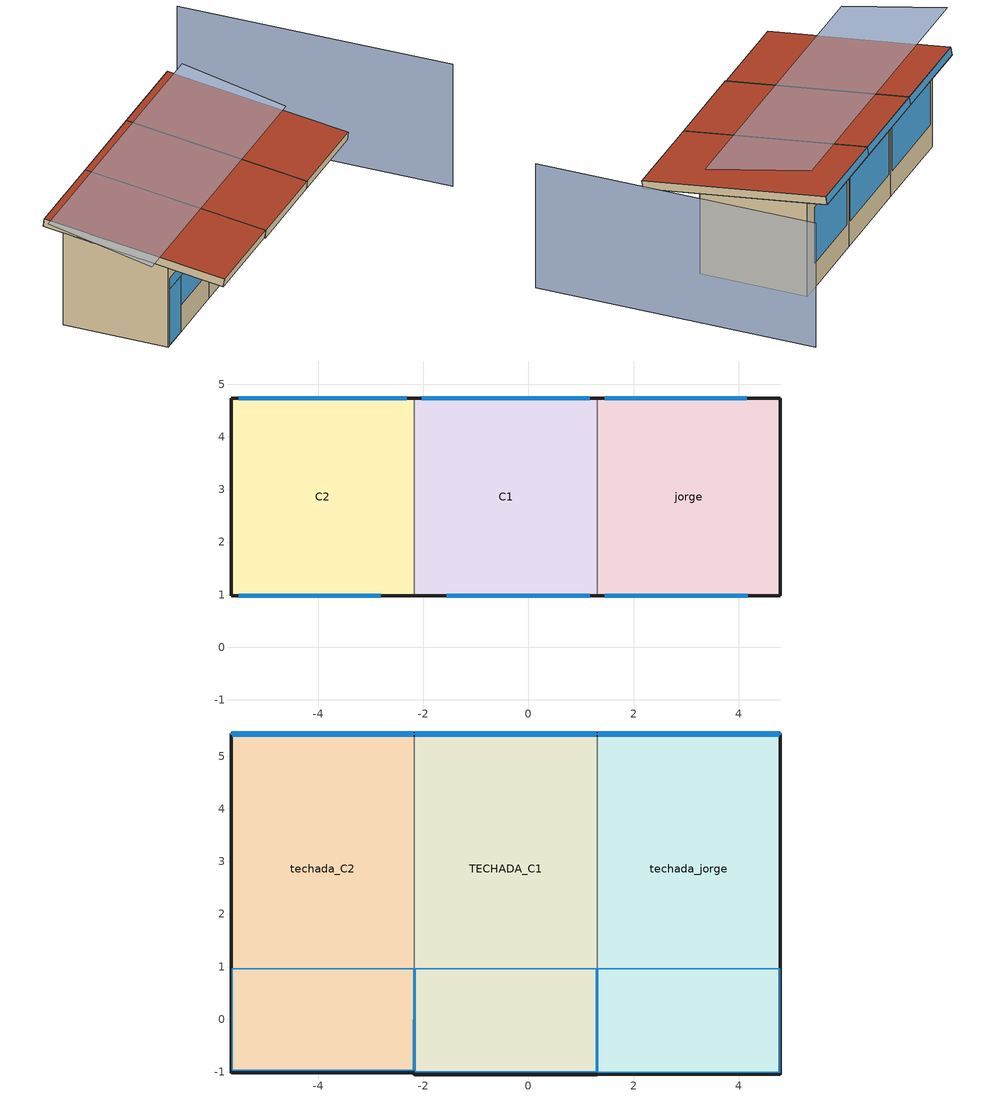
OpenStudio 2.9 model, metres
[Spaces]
jorge
 floor ground: 4.79,4.74 4.79,0.98 1.31,0.98 1.31,4.74 z0
 wall outside: 4.79,4.74 1.31,4.74 z0:3.5; 1.31,0.98 4.79,0.98 z0:3; 4.79,4.74,3.5 4.79,0.98,3 4.79,0.98,0 4.79,4.74,0
 wall to C1: 1.31,4.74,3.5 1.31,4.74,0 1.31,0.98,0 1.31,0.98,3
 window (ASHRAE 189.1-2009 ExtWindow ClimateZone 12): 1.45,0.98 2.35,0.98 z0.02:2.12
 window: 2.37,0.98 4.17,0.98 z1.02:2.12; 1.45,0.98 4.15,0.98 z2.14:2.54; 4.15,4.74 1.45,4.74 z0.9:3
C1
 floor ground: 1.31,4.74 1.31,0.98 -2.17,0.98 -2.17,4.74 z0
 wall outside: -2.17,0.98 1.31,0.98 z0:3; 1.31,4.74 -2.17,4.74 z0:3.5
 wall to C2: -2.17,4.74,3.5 -2.17,4.74,0 -2.17,0.98,0 -2.17,0.98,3
 window (ASHRAE 189.1-2009 ExtWindow ClimateZone 10): 0.27,0.98 1.17,0.98 z0.02:2.12
 window: -1.53,0.98 1.17,0.98 z2.14:2.54; -1.55,0.98 0.25,0.98 z1.02:2.12; 1.17,4.74 -2.03,4.74 z0.9:3
C2
 floor ground: -2.17,4.74 -2.17,0.98 -5.65,0.98 -5.65,4.74 z0
 wall outside: -5.65,0.98 -2.17,0.98 z0:3; -2.17,4.74 -5.65,4.74 z0:3.5; -5.65,4.74,3.5 -5.65,4.74,0 -5.65,0.98,0 -5.65,0.98,3
 window (ASHRAE 189.1-2009 ExtWindow ClimateZone 11): -5.51,0.98 -4.61,0.98 z0.02:2.12
 window: -5.51,0.98 -2.81,0.98 z2.14:2.54; -4.59,0.98 -2.81,0.98 z1.02:2.12; -2.31,4.74 -5.51,4.74 z0.9:3
techada_jorge
 floor to jorge: 4.79,4.74,3.5 4.79,0.98,3 1.31,0.98,3 1.31,4.74,3.5
 floor ground: 4.79,5.44,3.59 4.79,4.74,3.5 1.31,4.74,3.5 1.31,5.44,3.59; 4.79,0.98,3 4.79,-1.02,2.73 1.31,-1.02,2.73 1.31,0.98,3
 wall outside: 4.79,5.4,3.89 4.79,5.44,3.59 1.31,5.44,3.59 1.31,5.4,3.89; 4.79,5.4,3.89 4.79,-1.06,3.03 4.79,-1.02,2.73 4.79,5.44,3.59; 1.31,-1.06,3.03 1.31,-1.02,2.73 4.79,-1.02,2.73 4.79,-1.06,3.03
 wall to TECHADA_C1: 1.31,5.4,3.89 1.31,5.44,3.59 1.31,-1.02,2.73 1.31,-1.06,3.03
 window: 4.77,5.41,3.87 4.77,5.44,3.61 1.33,5.44,3.61 1.33,5.41,3.87
 roof outside: 4.79,-1.06,3.03 4.79,5.4,3.89 1.31,5.4,3.89 1.31,-1.06,3.03
 skylight inside (ASHRAE 189.1-2009 ExtWindow ClimateZone 9): 4.78,0.96,3 4.78,-1,2.74 1.32,-1,2.74 1.32,0.96,3
TECHADA_C1
 floor to C1: 1.31,4.74,3.5 1.31,0.98,3 -2.17,0.98,3 -2.17,4.74,3.5
 floor ground: 1.31,0.98,3 1.31,-1.02,2.73 -2.17,-1.02,2.73 -2.17,0.98,3; 1.31,5.44,3.59 1.31,4.74,3.5 -2.17,4.74,3.5 -2.17,5.44,3.59
 wall outside: 1.31,5.4,3.89 1.31,5.44,3.59 -2.17,5.44,3.59 -2.17,5.4,3.89; -2.17,-1.06,3.03 -2.17,-1.02,2.73 1.31,-1.02,2.73 1.31,-1.06,3.03
 wall to techada_C2: -2.17,5.4,3.89 -2.17,5.44,3.59 -2.17,-0.99,2.74 -2.17,-1.03,3.04
 window: 1.29,5.41,3.87 1.29,5.44,3.61 -2.15,5.44,3.61 -2.15,5.41,3.87
 roof outside: 1.31,-1.06,3.03 1.31,5.4,3.89 -2.17,5.4,3.89 -2.17,-1.06,3.03
 skylight inside (ASHRAE 189.1-2009 ExtWindow ClimateZone 7): 1.29,0.96,3 1.29,-1,2.74 -2.15,-1,2.74 -2.15,0.96,3
techada_C2
 floor to C2: -2.17,4.74,3.5 -2.17,0.98,3 -5.65,0.98,3 -5.65,4.74,3.5
 floor ground: -2.17,5.44,3.59 -2.17,4.74,3.5 -5.65,4.74,3.5 -5.65,5.44,3.59; -2.17,0.98,3 -2.17,-0.99,2.74 -5.65,-0.99,2.74 -5.65,0.98,3
 wall outside: -5.65,5.4,3.89 -5.65,5.44,3.59 -5.65,-0.99,2.74 -5.65,-1.03,3.04; -2.17,5.4,3.89 -2.17,5.44,3.59 -5.65,5.44,3.59 -5.65,5.4,3.89; -5.65,-1.03,3.04 -5.65,-0.99,2.74 -2.17,-0.99,2.74 -2.17,-1.03,3.04
 window: -2.19,5.41,3.87 -2.19,5.44,3.61 -5.63,5.44,3.61 -5.63,5.41,3.87
 roof outside: -2.17,-1.03,3.04 -2.17,5.4,3.89 -5.65,5.4,3.89 -5.65,-1.03,3.04
 skylight inside (ASHRAE 189.1-2009 ExtWindow ClimateZone 8): -2.18,0.96,3 -2.19,-0.97,2.74 -5.63,-0.97,2.74 -5.63,0.96,3
shading: 7.67,-3.57 7.67,6.26 z0:4.64; 4.44,4.73,4.52 4.44,1.02,3.75 -6.94,1.02,3.75 -6.92,4.73,4.52
[Building]
Building 1: Space Type=189.1-2009 - Office - OpenOffice - CZ4-8; Default Construction Set=189.1-2009 - CZ5 - Office
[Site]
Temixco: Latitude {deg}=18.85; Longitude {deg}=-99.14; Time Zone {hr}=-6; Elevation {m}=1280
[ClimateZones]
Climate Zone Institution Name 1=ASHRAE; Climate Zone Document Name 1=ANSI/ASHRAE Standard 169; Climate Zone Document Year 1=2006; Climate Zone Institution Name 2=CEC; Climate Zone Document Name 2=California Climate Zone Descriptions; Climate Zone Document Year 2=1995
[DefaultConstructionSet]
189.1-2009 - CZ5 - Office: Default Exterior Surface Constructions=Default Surface Constructions 13; Default Interior Surface Constructions=Default Surface Constructions 14; Default Ground Contact Surface Constructions=Default Surface Constructions 15; Default Exterior SubSurface Constructions=Default Sub Surface Constructions 9; Default Interior SubSurface Constructions=Default Sub Surface Constructions 10; Interior Partition Construction=Interior Partition
[DefaultSurfaceConstructions]
Name | Floor Construction | Wall Construction | Roof Ceiling Construction
Default Surface Constructions 13 | ExtSlabCarpet 4in ClimateZone 1-8 | ASHRAE 189.1-2009 ExtWall Mass ClimateZone 5 | ASHRAE 189.1-2009 ExtRoof IEAD ClimateZone 2-5
Default Surface Constructions 14 | Interior Floor | Interior Wall | Interior Ceiling
Default Surface Constructions 15 | ExtSlabCarpet 4in ClimateZone 1-8 | ExtSlabCarpet 4in ClimateZone 1-8 | ExtSlabCarpet 4in ClimateZone 1-8
[Construction]
ExtSlabCarpet 4in ClimateZone 1-8: MAT-CC05 4 HW CONCRETE, CP02 CARPET PAD
Interior Floor: F16 Acoustic tile, F05 Ceiling air space resistance, M11 100mm lightweight concrete
Interior Wall: G01a 19mm gypsum board, F04 Wall air space resistance, G01a 19mm gypsum board
Interior Ceiling: M11 100mm lightweight concrete, F05 Ceiling air space resistance, F16 Acoustic tile
Exterior Door: F08 Metal surface, I01 25mm insulation board
Interior Window: Clear 3mm
Interior Door; Interior Partition: G05 25mm wood
ASHRAE 189.1-2009 ExtRoof IEAD ClimateZone 2-5: Roof Membrane, Roof Insulation [21], Metal Decking
ASHRAE 189.1-2009 ExtWindow ClimateZone 4-5: Theoretical Glass [207]
ASHRAE 189.1-2009 ExtWall Mass ClimateZone 5: 1IN Stucco, 8IN Concrete HW, Wall Insulation [40], 1/2IN Gypsum
ASHRAE 189.1-2009 ExtWindow ClimateZone 7; ASHRAE 189.1-2009 ExtWindow ClimateZone 8; ASHRAE 189.1-2009 ExtWindow ClimateZone 9; ASHRAE 189.1-2009 ExtWindow ClimateZone 10; ASHRAE 189.1-2009 ExtWindow ClimateZone 11; ASHRAE 189.1-2009 ExtWindow ClimateZone 12: Theoretical Glass [167]
[Material] Thermal Absorptance=0.9
Name | Roughness | Thickness {m} | Conductivity {W/m-K} | Density {kg/m3} | Specific Heat {J/kg-K} | Solar Absorptance | Visible Absorptance
MAT-CC05 4 HW CONCRETE | Rough | 0.1016 | 1.311 | 2240 | 836.8 | 0.85 | 0.85
1IN Stucco | Smooth | 0.0253 | 0.6918 | 1858 | 837 | 0.92 | 0.92
8IN Concrete HW | MediumRough | 0.2033 | 1.7296 | 2243 | 837 | 0.65 | 0.65
1/2IN Gypsum | Smooth | 0.0127 | 0.16 | 784.9 | 830 | 0.4 | 0.4
Roof Membrane | VeryRough | 0.0095 | 0.16 | 1121.29 | 1460 | 0.7 | 0.7
Metal Decking | MediumSmooth | 0.0015 | 45.006 | 7680 | 418.4 | 0.6 | 0.6
F16 Acoustic tile | MediumSmooth | 0.0191 | 0.06 | 368 | 590 | 0.3 | 0.3
M11 100mm lightweight concrete | MediumRough | 0.1016 | 0.53 | 1280 | 840 | 0.5 | 0.5
G01a 19mm gypsum board | MediumSmooth | 0.019 | 0.16 | 800 | 1090 | 0.4 | 0.4
F08 Metal surface | Smooth | 0.0008 | 45.28 | 7824 | 500 | 0.7 | 0.7
I01 25mm insulation board | MediumRough | 0.0254 | 0.03 | 43 | 1210 | 0.6 | 0.6
G05 25mm wood | MediumSmooth | 0.0254 | 0.15 | 608 | 1630 | 0.5 | 0.5
Roof Insulation [21] | MediumRough | 0.2105 | 0.049 | 265 | 836.8 | 0.7 | 0.7
Wall Insulation [40] | MediumRough | 0.0794 | 0.0432 | 91 | 837 | 0.5 | 0.5
[Material:NoMass]
CP02 CARPET PAD: Roughness=Smooth; Thermal Resistance {m2-K/W}=0.1; Thermal Absorptance=0.9; Solar Absorptance=0.8; Visible Absorptance=0.8
[Material:AirGap]
Name | Thermal Resistance {m2-K/W}
F05 Ceiling air space resistance | 0.18
F04 Wall air space resistance | 0.15
[DefaultSubSurfaceConstructions]
Name | Fixed Window Construction | Operable Window Construction | Door Construction | Tubular Daylight Dome Construction | Tubular Daylight Diffuser Construction
Default Sub Surface Constructions 9 | ASHRAE 189.1-2009 ExtWindow ClimateZone 4-5 | ASHRAE 189.1-2009 ExtWindow ClimateZone 4-5 | Exterior Door | Interior Window | Interior Window
Default Sub Surface Constructions 10 | Interior Window | Interior Window | Interior Door
[WindowMaterial:Glazing] Optical Data Type=SpectralAverage; Thickness {m}=0.003; Back Side Solar Reflectance at Normal Incidence=0; Back Side Visible Reflectance at Normal Incidence=0; Infrared Transmittance at Normal Incidence=0; Dirt Correction Factor for Solar and Visible Transmittance=1; Solar Diffusing=No
Name | Solar Transmittance at Normal Incidence | Front Side Solar Reflectance at Normal Incidence | Visible Transmittance at Normal Incidence | Front Side Visible Reflectance at Normal Incidence | Front Side Infrared Hemispherical Emissivity | Back Side Infrared Hemispherical Emissivity | Conductivity {W/m-K}
Theoretical Glass [167] | 0.2374 | 0.7126 | 0.2512 | 0.6988 | 0.985 | 0.985 | 2.1073
Clear 3mm | 0.837 | 0.075 | 0.898 | 0.081 | 0.84 | 0.84 | 0.9
Theoretical Glass [207] | 0.3311 | 0.6189 | 0.44 | 0.51 | 0.9 | 0.9 | 0.0133
[WindowMaterial:Blind]
Window Material Blind 1: Slat Width {m}=0.025; Slat Separation {m}=0.01875; Front Side Slat Beam Solar Reflectance=0.5; Back Side Slat Beam Solar Reflectance=0.5; Front Side Slat Diffuse Solar Reflectance=0.5; Back Side Slat Diffuse Solar Reflectance=0.5; Slat Beam Visible Transmittance=0
[SpaceType]
189.1-2009 - Office - OpenOffice - CZ4-8: Default Schedule Set=189.1-2009 - Office - OpenOffice - CZ4-8 Schedule Set; Design Specification Outdoor Air Object=189.1-2009 - Office - OpenOffice - CZ4-8 Ventilation; Standards Building Type=Office; Standards Space Type=OpenOffice
[DefaultScheduleSet]
189.1-2009 - Office - OpenOffice - CZ4-8 Schedule Set: Number of People Schedule=Office Work Occ; People Activity Level Schedule=Office Activity; Lighting Schedule=Office Bldg Light; Electric Equipment Schedule=Office Bldg Equip; Infiltration Schedule=Office Infil Quarter On
[DesignSpecification:OutdoorAir]
189.1-2009 - Office - OpenOffice - CZ4-8 Ventilation: Outdoor Air Method=Sum; Outdoor Air Flow per Person {m3/s-person}=0.00943895
[ShadingControl]
Shading Control 1: Shading Type=InteriorBlind; Shading Device Material=Window Material Blind 1
[BuildingStory] Nominal Z Coordinate {m}=0
Name | Nominal Floor to Floor Height {m}
Building Story 1; Building Story 4; Building Story 6 | 3.5
Building Story 2; Building Story 5; Building Story 7 | 0.3
Building Story 3 | 0.6
[Space]
Name | Building Story | Thermal Zone
jorge | Building Story 1 | Thermal Zone: jorge
techada_jorge | Building Story 2 | Thermal Zone: techada_jorge
C1 | Building Story 4 | Thermal Zone: C1
TECHADA_C1 | Building Story 5 | Thermal Zone: TECHADA_C1
C2 | Building Story 6 | Thermal Zone: C2
techada_C2 | Building Story 7 | Thermal Zone: techada_C2
[ThermalZone] Use Ideal Air Loads=No
Thermal Zone: TECHADA_C1; Thermal Zone: C1; Thermal Zone: jorge; Thermal Zone: techada_jorge; Thermal Zone: C2; Thermal Zone: techada_C2
[Sizing:Zone] Zone Cooling Design Supply Air Temperature Input Method=SupplyAirTemperature; Zone Cooling Design Supply Air Temperature {C}=14; Zone Cooling Design Supply Air Temperature Difference {deltaC}=11.11; Zone Heating Design Supply Air Temperature Input Method=SupplyAirTemperature; Zone Heating Design Supply Air Temperature {C}=40; Zone Heating Design Supply Air Temperature Difference {deltaC}=11.11; Zone Cooling Design Supply Air Humidity Ratio {kg-H2O/kg-air}=0.0085; Zone Heating Design Supply Air Humidity Ratio {kg-H2O/kg-air}=0.008; Cooling Design Air Flow Method=DesignDay; Heating Design Air Flow Method=DesignDay; Account for Dedicated Outdoor Air System=No; Dedicated Outdoor Air System Control Strategy=NeutralSupplyAir; Dedicated Outdoor Air Low Setpoint Temperature for Design {C}=autosize; Dedicated Outdoor Air High Setpoint Temperature for Design {C}=autosize
Thermal Zone: TECHADA_C1; Thermal Zone: C1; Thermal Zone: jorge; Thermal Zone: techada_jorge; Thermal Zone: C2; Thermal Zone: techada_C2
[Schedule:Ruleset]
Name | Default Day Schedule | Summer Design Day Schedule | Winter Design Day Schedule
Office Bldg Light | Office Bldg Light Default Schedule | Office Bldg Light Summer Design Day | Office Bldg Light Winter Design Day
Office Activity | Office Activity Default Schedule | Office Activity Summer Design Day | Office Activity Winter Design Day
Office Infil Quarter On | Office Infil Quarter On Default Schedule | Office Infil Quarter On Summer Design Day | Office Infil Quarter On Winter Design Day
Office Bldg Equip | Office Bldg Equip Default Schedule | Office Bldg Equip Summer Design Day | Office Bldg Equip Winter Design Day
Office Work Occ | Office Bldg Occ Default Schedule | Office Bldg Occ Summer Design Day | Office Bldg Occ Winter Design Day
[Schedule:Day]
Office Bldg Light Default Schedule: 5, 0, 0.05, 7, 0, 0.1, 8, 0, 0.3, 17, 0, 0.9, 18, 0, 0.7, 20, 0, 0.5, 22, 0, 0.3, 23, 0, 0.1, 24, 0, 0.05
Office Bldg Light Summer Design Day; Office Infil Quarter On Rule 1 Day Schedule; Office Bldg Equip Summer Design Day: 24, 0, 1
Office Bldg Light Winter Design Day; Office Bldg Equip Winter Design Day; Office Bldg Occ Winter Design Day; Office Bldg Occ Rule 1 Day Schedule: 24, 0, 0
Office Bldg Light Rule 1 Day Schedule: 24, 0, 0.05
Office Bldg Light Rule 2 Day Schedule: 6, 0, 0.05, 8, 0, 0.1, 14, 0, 0.5, 17, 0, 0.15, 24, 0, 0.05
Office Activity Default Schedule; Office Activity Summer Design Day; Office Activity Winter Design Day: 24, 0, 132
Office Infil Quarter On Default Schedule; Office Infil Quarter On Summer Design Day: 6, 0, 1, 22, 0, 0.25, 24, 0, 1
Office Infil Quarter On Winter Design Day; Office Infil Quarter On Rule 2 Day Schedule: 6, 0, 1, 18, 0, 0.25, 24, 0, 1
Office Bldg Equip Default Schedule: 8, 0, 0.4, 12, 0, 0.9, 13, 0, 0.8, 17, 0, 0.9, 18, 0, 0.8, 20, 0, 0.6, 22, 0, 0.5, 24, 0, 0.4
Office Bldg Equip Rule 1 Day Schedule: 24, 0, 0.3
Office Bldg Equip Rule 2 Day Schedule: 6, 0, 0.3, 8, 0, 0.4, 14, 0, 0.5, 17, 0, 0.35, 24, 0, 0.3
Office Bldg Occ Default Schedule: 6, 0, 0, 7, 0, 0.1, 8, 0, 0.2, 12, 0, 0.85, 13, 0, 0.5, 17, 0, 0.85, 18, 0, 0.7, 20, 0, 0.4, 22, 0, 0.1, 24, 0, 0.05
Office Bldg Occ Summer Design Day: 6, 0, 0, 22, 0, 1, 24, 0, 0.05
Office Bldg Occ Rule 2 Day Schedule: 6, 0, 0, 8, 0, 0.1, 14, 0, 0.4, 17, 0, 0.1, 24, 0, 0
[Schedule:Rule] Apply Monday=No; Apply Tuesday=No; Apply Wednesday=No; Apply Thursday=No; Apply Friday=No; Date Specification Type=DateRange; Start Month=1; Start Day=1; End Month=12; End Day=31
Name | Schedule Ruleset | Rule Order | Day Schedule | Apply Sunday | Apply Saturday
Office Bldg Light Rule 1 | Office Bldg Light | 0 | Office Bldg Light Rule 1 Day Schedule | Yes | No
Office Bldg Light Rule 2 | Office Bldg Light | 1 | Office Bldg Light Rule 2 Day Schedule | No | Yes
Office Infil Quarter On Rule 1 | Office Infil Quarter On | 0 | Office Infil Quarter On Rule 1 Day Schedule | Yes | No
Office Infil Quarter On Rule 2 | Office Infil Quarter On | 1 | Office Infil Quarter On Rule 2 Day Schedule | No | Yes
Office Bldg Equip Rule 1 | Office Bldg Equip | 0 | Office Bldg Equip Rule 1 Day Schedule | Yes | No
Office Bldg Equip Rule 2 | Office Bldg Equip | 1 | Office Bldg Equip Rule 2 Day Schedule | No | Yes
Office Work Occ Rule 1 | Office Work Occ | 0 | Office Bldg Occ Rule 1 Day Schedule | Yes | No
Office Work Occ Rule 2 | Office Work Occ | 1 | Office Bldg Occ Rule 2 Day Schedule | No | Yes
